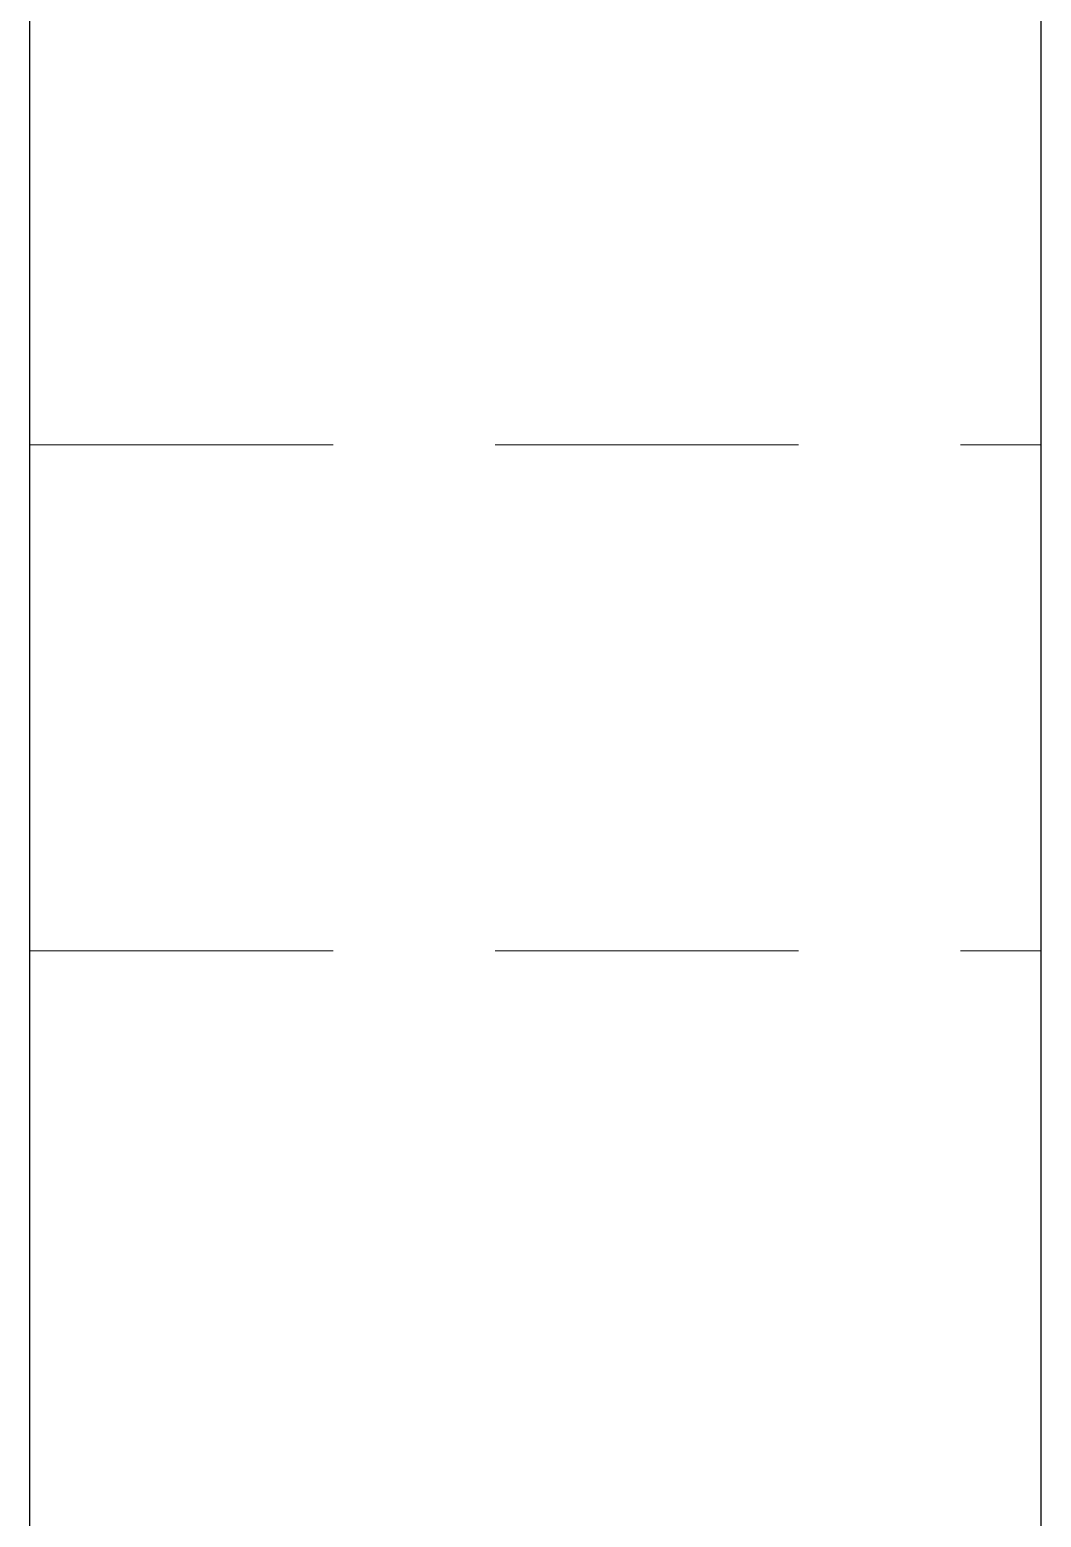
# Model space of a CAD drawing. Header units: millimetres. Extents: x 40 to 1360, y 134 to 546.
# Drawn here: x 107.85 to 117.85, y 296.9 to 311.6 of the extents above; entities that cross this region are included whole.
import ezdxf

# ---------------------------------------------------------------- set-up
doc = ezdxf.new("R2010")
doc.units = ezdxf.units.MM
doc.linetypes.add('WP_HIDDEN', pattern=[2.3, 1.5, -0.8])
doc.layers.add('HIDDEN', color=7, linetype='WP_HIDDEN', lineweight=13)
doc.layers.add('VISIBLE', color=7, linetype='CONTINUOUS', lineweight=25)

msp = doc.modelspace()

# ---------------------------------------------------------------- linework, layer by layer
at = {"layer": 'HIDDEN', "ltscale": 2}
for p, q in [((107.85, 307.5), (117.85, 307.5)), ((107.85, 302.5), (117.85, 302.5))]:
    msp.add_line(p, q, dxfattribs=at)
for points in [[(107.85, 302.5), (107.85, 302.56268), (107.85, 302.74758), (107.85, 303.04542), (107.85, 303.44128), (107.85, 303.91529), (107.85, 304.4437), (107.85, 305), (107.85, 305.5563), (107.85, 306.08471), (107.85, 306.55872), (107.85, 306.95458), (107.85, 307.25242), (107.85, 307.43732), (107.85, 307.5)], [(117.85, 302.5), (117.85, 302.56268), (117.85, 302.74758), (117.85, 303.04542), (117.85, 303.44128), (117.85, 303.91529), (117.85, 304.4437), (117.85, 305), (117.85, 305.5563), (117.85, 306.08471), (117.85, 306.55872), (117.85, 306.95458), (117.85, 307.25242), (117.85, 307.43732), (117.85, 307.5)]]:
    msp.add_lwpolyline(points, dxfattribs=at)
at = {"layer": 'VISIBLE'}
for p, q in [((107.85, 280.5), (107.85, 492.5)), ((117.85, 277.5), (117.85, 492.5))]:
    msp.add_line(p, q, dxfattribs=at)

doc.saveas('drawing.dxf')
